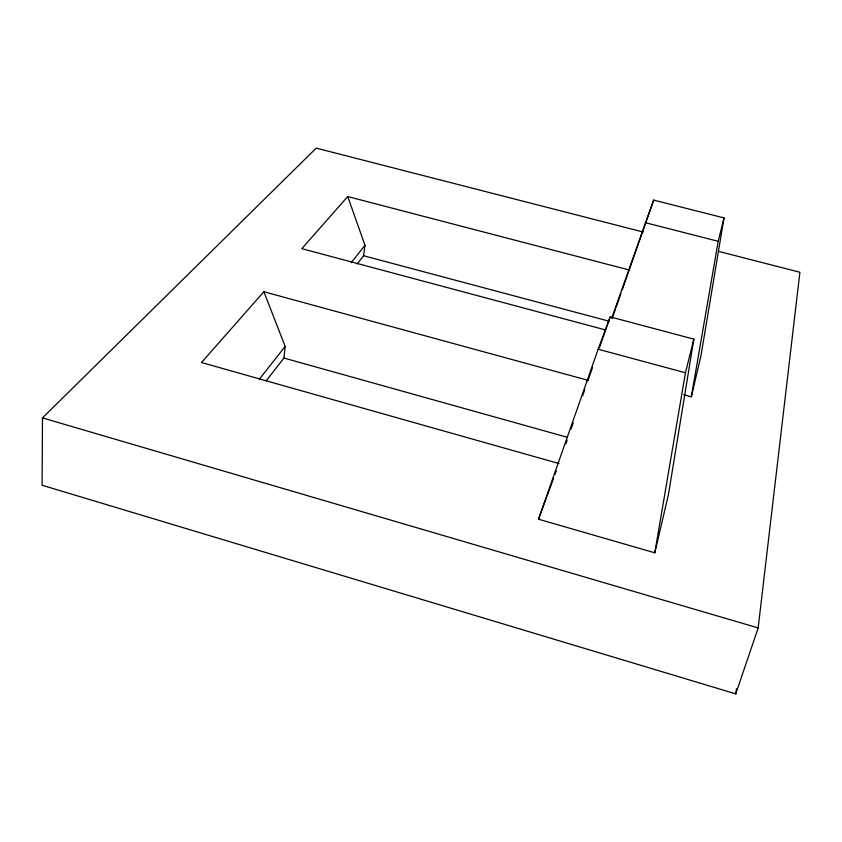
<?xml version="1.0" encoding="UTF-8"?>
<svg xmlns="http://www.w3.org/2000/svg" width="842" height="842" viewBox="0 0 842 842"><rect width="100%" height="100%" fill="white"/><g stroke="black" fill="none" stroke-linecap="round" stroke-linejoin="round"><path stroke-width="1.26" d="M643.341 232.066L316.234 148.118L42.489 417.895L42.1 485.245L735.771 693.882L758.158 627.922L799.9 272.25L718.437 251.337M266.177 380.858L283.933 358.039L285.164 346.441L263.872 291.732L201.501 362.523L559.004 463.553M735.771 693.882L736.445 688.682M357.229 263.893L363.586 255.736L364.975 245.275L347.735 196.554L301.825 248.653L605.43 329.906M693.84 339.147L668.453 494.486L654.792 552.805L538.501 519.209L598.157 349.219L610.187 316.887L693.84 339.147L685.462 372.774L654.792 552.805M611.702 318.097L653.655 200.091L724.025 217.91L701.007 355.482L691.335 396.793L683.799 394.751M691.335 396.793L718.194 241.317L724.025 217.91M565.887 443.829L567.171 440.134M571.044 429.041L573.192 422.884M582.664 395.761L584.811 389.604M587.821 380.973L592.558 367.417M599.441 347.704L610.187 316.887M612.281 318.276L615.292 309.656M616.155 307.193L620.901 293.647M622.185 289.964L653.655 200.091M538.501 519.209L553.657 478.067M554.994 474.435L556.33 470.815M259.241 379.3L285.164 346.441M351.209 262.725L364.975 245.275M645.256 222.667L718.194 241.317M347.735 196.554L629.753 270.124M363.586 255.736L609.24 321.244M598.157 349.219L685.462 372.774M263.872 291.732L588.274 380.384M283.933 358.039L567.34 437.303M42.489 417.895L758.158 627.922"/></g></svg>
